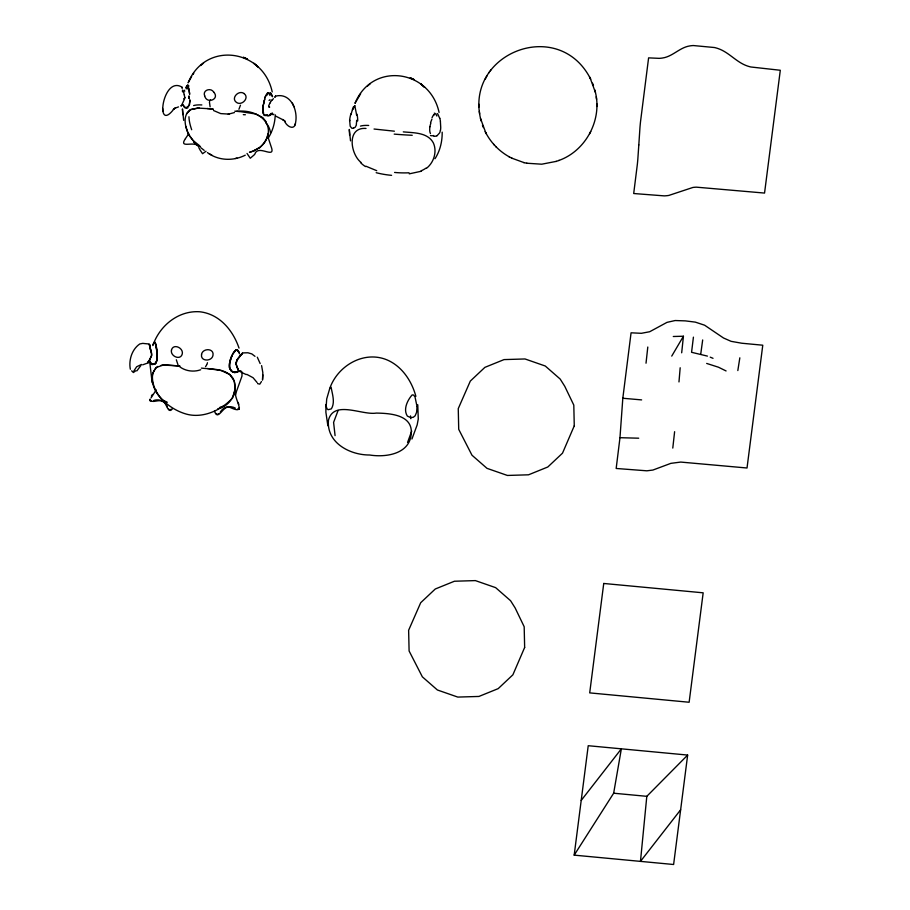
<?xml version="1.0" encoding="UTF-8"?>
<svg xmlns="http://www.w3.org/2000/svg" width="910" height="910" viewBox="0 0 910 910"><rect width="100%" height="100%" fill="white"/><g stroke="black" fill="none" stroke-linecap="round" stroke-linejoin="round"><path stroke-width="1.36" d="M325.916 404.484L325.894 412.31L327.873 425.766M190.133 100.191L189.166 105.48L186.493 107.812M242.003 371.917L241.98 376.092L235.121 395.202M356.982 120.802L356.982 120.222M442.18 132.143C442.317 141.448 440.087 150.867 434.991 158.727M149.934 399.865L150.161 400.98L149.957 399.171M480.764 119.517C464.384 53.701 557.477 16.539 590.033 77.873M595.14 91.273C602.693 119.199 586.086 150.889 558.763 160.501M238.92 109.291L240.468 105.196M175.459 107.824L173.31 109.371L174.197 108.586C154.632 135.044 162.162 74.973 182.023 87.167M184.741 97.939L184.73 98.212A1.809 1.149 -83.7 0 1 184.616 98.587A3.469 1.877 -81.2 0 1 184.355 99.19M275.241 114.796C274.991 123.055 272.602 131.245 268.143 138.206M147.943 362.18L148.102 362.851L151.765 355.127L149.251 344.321L149.991 345.22M262.489 380.152L262.831 372.656L261.602 365.615M262.888 374.829L262.592 379.424M619.972 437.699L622.815 398.25L631.074 332.81L641.357 333.31L649.694 331.729L667.019 322.356L675.152 320.536L685.332 320.877L695.342 322.129L704.624 325.211L723.53 338.008L731.128 341.341L741.786 343.229L762.773 345.209L747.019 468.002L680.726 462.075L670.886 463.349L652.914 470.049L646.873 470.811L616.172 468.468L619.972 437.699L638.706 438.199M678.974 381.938L680.179 367.765M687.653 755.072L673.616 864.5L574.187 855.138L588.224 745.711L687.653 755.072L646.805 796.33L640.469 861.383L680.635 809.786M235.565 391.323C233.472 398.955 247.952 415.779 230.128 407.43C223.28 404.074 218.286 422.195 214.498 411.218M681.681 352.807L683.433 336.234L673.286 336.495M646.02 363.204L647.795 347.028M672.786 448.084L674.617 431.693M275.355 96.858L275.48 96.164M693.42 337.144L691.566 352.295L707.434 356.106M700.757 354.001L702.679 339.953M242.379 353.91L242.538 353.012L237.089 359.803L235.792 363.033L238.295 370.131L239.91 371.507L240.706 371.246M737.828 370.563L739.83 357.823M267.813 134.02C266.903 143.575 258.178 150.025 249.454 152.209M148.046 361.668L148.046 362.863L151.458 356.174L151.651 353.285L149.638 347.017M574.187 855.138L613.659 793.213L621.359 748.839L581.206 800.425M275.582 116.036L283.784 120.211L282.794 119.506L285.33 121.712L284.546 120.905C286.377 126.513 294.988 131.233 295.636 122.361C297.923 110.269 290.916 92.752 276.06 96.028M275.468 96.187L274.718 97.347M209.425 102.011L210.108 106.8M239.239 408.272L238.909 409.341L239.398 407.6M261.466 381.563L259.794 384.134L257.587 383.622M351.283 113.568L352.261 110.212M206.945 364.455L207.457 362.715M189.633 104.263L187.767 107.232M356.492 124.795L355.253 127.184L353.342 128.333M294.84 125.114L295.409 123.521M242.481 353.194L237.59 359.018L235.929 364.125L238.363 370.245L239.762 371.473L240.934 370.927M430.532 122.622L431.92 119.199M407.566 442.419L411.729 431.044M152.835 345.572C159.466 325.825 178.269 310.321 199.745 311.766C219.469 313.961 233.017 330.319 239.023 348.109M329.716 388.593L326.701 398.978L326.201 406.19L326.929 408.692L328.135 409.705L331.354 408.852C335.358 402.368 332.252 394.11 331.138 387.25L329.716 388.593C337.769 365.16 365.217 349.463 388.741 360.667C402.755 367.447 411.9 381.597 415.881 396.328M411.934 439.029L417.155 424.924L418.27 419.044L417.77 404.757M263.82 101.692L264.628 99.679M338.099 410.467L333.595 422.376L335.073 435.628M186.061 87.804L187.221 85.392M263.98 101.272L265.072 98.667M231.822 356.22L229.548 363.363L229.456 367.617L231.22 371.007L234.439 372.52L237.578 372.008L238.932 370.825L236.93 372.315L234.587 372.543L231.777 371.473L229.525 367.959C229.013 361.543 231.527 354.513 235.952 349.884L237.499 349.997L239.557 353.91M182.011 104.4L184.116 99.929M213.702 92.069C210.801 87.246 202.191 90.192 204.693 95.948M204.682 95.891C206.65 104.525 220.231 99.224 213.691 92.069M153.107 344.719L154.268 342.296L155.235 342.604C155.963 348.735 161.207 364.125 151.549 364.421L150.503 363.01M209.698 101.169L210.517 99.691M149.058 361.315L150.139 358.847M153.324 344.162C156.611 336.256 158.784 362.351 155.235 363.784L152.015 364.637L150.798 363.625L150.07 361.122M133.861 370.95L136.648 366.764L141.494 364.455M589.555 133.85L590.738 131.563M485.166 79.227L487.1 75.621M186.561 113.761L190.781 109.484L199.154 107.926M135.738 370.791L133.383 372.531L131.654 370.825M181.67 105.196L181.067 105.935A19.747 1.479 -63.9 0 1 180.817 105.674M269.804 103.296L268.916 105.287A3.276 2.229 -84.6 0 0 268.712 105.822L268.746 106.129A1.809 1.342 -85.7 0 0 268.791 106.516M233.085 353.535L236.327 349.747L239.102 352.272M671.739 356.094L683.433 336.234M153.597 343.525L155.018 342.183C156.941 345.538 160.092 371.644 150.309 362.453M272.409 113.159L269.883 115.399A33.295 13.229 76.2 0 1 267.506 115.411M151.003 397.977L156.213 389.889M266.744 95.345L267.244 94.583M151.367 396.134L152.459 394.417M188.381 134.248L188.802 133.588M272.283 113.352L270.088 115.308M205.535 366.65L206.57 365.058M272.215 91.933C263.104 48.947 205.319 40.609 188.131 82.833L191.623 76.542M360.622 93.775L354.98 103.353C372.179 61.22 429.918 69.388 439.075 112.453M192.988 74.449L193.773 73.255M185.435 138.638L187.926 134.942M240.547 355.548L237.089 359.803M270.748 101.806L270.043 102.887A9.532 3.39 -74.2 0 0 269.815 103.331M488.829 72.868L489.409 72.049M490.285 70.798L490.843 70.013M136.819 370.916L140.857 365.581M273.808 114.171L273.683 114.307A19.747 4.175 74.3 0 1 273.068 114.58L273.08 114.592M271.715 100.555L273.466 98.667M220.3 412.071C223.439 406.713 229.946 405.212 235.326 408.112M206.001 151.242L202.555 153.71L200.007 149.888A37.822 34.307 -3.8 0 0 199.108 148.262C197.686 139.037 178.792 149.468 184.775 139.674A56.443 51.199 -3.8 0 1 185.219 138.968M179.623 365.968L163.254 365.069L155.94 367.606L152.641 373.464C150.161 393.131 168.885 409.125 186.209 414.061C202.839 418.771 221.414 410.217 232.63 397.875L235.076 388.968L234.291 381.153L229.911 374.567L221.175 370.529L207.469 368.516M172.399 408.874C167.542 414.949 166.905 401.856 162.344 401.367C158.749 399.137 152.835 403.244 150.127 400.366M203.544 63.074L200.666 65.543M370.393 83.595L367.515 86.063M239.023 370.711L237.135 372.224C224.44 373.612 229.98 354.889 235.997 349.849L237.385 349.94L239.239 352.579M259.566 147.841C280.416 128.162 260.92 108.37 236.429 111.35M426.415 168.361C433.865 162.628 437.3 151.583 433.331 142.87C427.598 132.246 413.663 132.917 403.289 131.87M171.285 409.238L169.874 410L168.646 409.159M157.794 366.434C145.782 375.955 155.144 395.952 166.132 402.618M182.262 87.371L182.091 88.634M218.616 413.857L217.206 414.459L216.034 413.447M190.054 109.928C182.25 115.638 185.117 127.252 188.814 134.657M190.395 109.723L197.788 108.062L210.346 108.802M174.345 108.438L178.508 106.902M436.948 135.829L439.644 132.883A9.396 3.515 88.7 0 0 440.417 130.164M254.663 150.662L249.988 152.186M421.512 171.194L409.261 173.844M245.256 155.189C233.233 161.275 218.332 160.808 207.412 152.584M234.427 112.567L229.081 113.989M200.689 369.756C193.819 372.236 185.731 371.212 179.827 366.855M147.056 363.261L142.665 364.842M526.697 163.22L541.723 164.198L556.328 161.366M556.021 161.468L559.127 160.376M217.911 408.704C231.038 406.247 239.285 390.015 232.914 378.139C225.942 368.118 212.098 369.392 201.372 368.106M220.061 407.236L223.985 406.076M235.428 158.476L237.021 158.056M142.972 343.332L139.81 343.946C131.927 349.258 128.572 360.144 130.335 369.244M143.45 343.468L148.774 343.969M153.801 400.434C159.512 398.648 165.711 401.117 167.463 407.1M213.531 110.519L220.743 113.602L228.387 114.069M228.194 114.091L229.297 113.966M161.195 365.263L165.722 364.842L179.816 366.048M237.885 408.783L238.738 408.715M243.493 352.887L247.929 352.773L251.854 353.933L254.982 356.345M366.013 128.446C346.46 126.922 350.316 153.904 360.974 162.389M272.977 114.603L271.521 113.659M234.791 111.179L237.374 111.373M237.521 111.429L239.66 111.589M239.921 111.566L255.153 113.898M394.383 131.188L374.044 129.027M641.63 399.899L622.815 398.25M613.659 793.213L646.805 796.33M207.196 108.506L212.804 109.086M211.234 108.95L213.372 109.2M511.727 158.135L524.103 162.651M523.716 162.56L527.026 163.288M706.672 363.431L718.445 367.208L726.078 370.95M150.309 400.4L151.128 400.616M376.729 170.693L365.945 166.223M255.573 113.921L262.888 117.674L266.391 122.133M244.028 93.514C238.784 89.612 230.537 98.132 236.429 102.398C241.707 106.334 249.966 97.688 243.971 93.48M710.232 357.164L713.03 358.312M413.584 79.329L410.194 77.794L414.391 79.705M246.257 374.59L240.877 372.099M246.803 374.363L253.082 377.73L257.132 382.553M163.504 400.4L167.326 402.3M485.872 132.917C491.161 143.006 499.488 151.469 509.463 156.941M508.838 156.611L512.307 158.442M200.518 146.521L199.085 145.702M209.038 153.597L211.996 155.269M199.335 145.52L192.965 140.402L188.723 134.816M204.193 150.355L200.757 147.67M194.126 141.858L188.29 134.02L185.765 126.285M493.755 144.36L494.437 145.088M495.791 146.51L496.439 147.204M178.019 364.91L176.324 359.78M354.832 105.787L356.333 113.454A9.635 0.728 84.2 0 1 356.549 115.013M187.972 85.267L188.984 89.692M257.314 357.198L260.158 363.568M590.192 78.169L595.436 92.445M480.48 118.346L485.724 132.621M589.509 76.872L590.715 79.17M485.189 131.62L486.395 133.918M247.019 153.449L250.261 158.238L254.083 154.984A40.427 36.662 -3.8 0 1 254.868 154.097C257.814 144.315 274.285 158.465 271.772 148.603A47.855 43.407 -3.8 0 0 271.157 146.703L268.439 138.468A11.466 10.397 -3.8 0 1 268.291 136.068M263.047 112.567L262.626 111.566M151.014 351.112L151.31 351.726M292.383 103.092L294.078 106.8M236.998 367.026L238.079 369.699M182.591 90.113L183.456 92.251M592.535 83.185L592.945 84.277M593.058 84.55L593.468 85.654M482.448 125.136L482.857 126.24M482.971 126.513L483.381 127.605M151.071 350.873L149.263 344.321L150.048 345.675M238.158 402.493L238.795 404.37M183.922 93.639L184.275 94.868M439.735 118.323L437.767 114.012A20.873 5.039 88.9 0 0 437.198 113.591M594.787 89.851L595.083 91.011M480.833 119.779L481.117 120.939M183.149 105.025L184.514 107.516A32.965 8.622 -68.6 0 0 186.038 107.209M183.137 104.98L184.969 107.721A33.59 8.941 -71.2 0 0 186.561 107.562M350.521 140.857L349.292 129.447L349.622 135.192M183.672 120.336L182.444 108.927L182.762 114.671M188.836 88.748L189.485 92.934M188.984 89.646L189.587 93.696M440.394 121.576L440.724 127.343A9.054 3.481 88.3 0 1 440.497 130.278M596.243 96.767L596.391 97.973M596.425 98.223L596.573 99.429M479.342 111.361L479.49 112.567M479.524 112.817L479.672 114.023M410.501 415.915L410.842 418.691M149.718 361.839L152.163 382.723M235.371 392.836L235.576 394.599M162.628 108.358L162.935 111.327M184.73 97.359L184.377 95.254A9.532 2.059 85.4 0 0 184.264 94.936M596.858 103.82L596.869 105.037M596.858 105.287L596.869 106.504M479.047 104.286L479.058 105.503M479.047 105.753L479.058 106.971M412.23 135.272A52.518 5.596 4.7 0 1 394.201 134.123M425.971 168.134A23.421 14.537 -1.3 0 1 421.114 170.807M409.079 172.786A82.958 66.84 10.8 0 1 394.576 172.445M391.573 175.334A79.545 67.192 12.1 0 1 376.171 172.695M365.501 166.587A23.228 15.004 15.9 0 1 360.485 162.56M360.462 126.103A29.473 8.042 16.7 0 1 368.698 125.455M430.475 133.508A9.748 4.095 -73.4 0 1 429.941 126.774M429.873 126.74A8.827 2.423 -74.2 0 1 430.885 123.089M433.683 135.522A23.819 10.966 -77.3 0 1 430.441 135.51M436.914 135.704A32.612 13.172 80.1 0 1 433.865 136.284M440.451 121.462A11.671 3.037 87.8 0 0 440.087 119.472A11.807 2.707 86.7 0 0 439.769 118.163M434.309 113.181A21.101 5.153 89.9 0 1 436.846 116.025M434.024 115.024A20.361 4.448 -77.7 0 1 434.332 114.615M432.022 117.72A13.57 2.548 -74.5 0 1 433.945 114.523M356.959 114.137A8.884 2.571 84.7 0 1 357.721 120.894M356.606 120.484A8.952 2.753 84.3 0 1 356.288 124.215M353.41 128.094A33.59 8.941 -71.2 0 1 351.829 128.242L350.168 126.228L349.815 122.122A8.429 1.968 -79.4 0 1 349.963 120.234M349.576 120.609A10.056 2.525 -79.1 0 1 350.737 114.421M350.907 114.706A10.078 1.604 -78.9 0 1 351.249 113.375M352.352 109.632A13.411 1.183 -76.5 0 1 353.478 106.777M353.034 109.462A19.155 1.706 -77 0 1 353.956 107.13M354.115 106.709A22.545 2.446 -82.3 0 1 354.832 105.719M271.51 113.977A13.377 3.117 89.2 0 1 271.226 113.636M271.191 113.34A11.705 1.604 78 0 1 270.202 114.148M269.61 107.3A6.563 2.707 82.3 0 1 269.451 106.709M268.95 107.175A3.469 2.286 -88.5 0 1 268.825 106.504M270.759 101.317A17.381 5.642 -72.3 0 1 271.749 100.111M270.008 99.679A24.331 3.003 -33.7 0 1 269.064 100.464M263.627 112.988A9.748 4.095 -73.4 0 1 263.081 106.254A8.827 2.423 -74.2 0 1 264.036 102.568M262.933 111.134A8.838 3.686 -73.5 0 1 263.104 106.311M266.835 114.99A23.819 10.966 -77.3 0 1 263.593 114.99M270.065 115.183A32.612 13.172 80.1 0 1 267.017 115.763M270.338 93.07A20.873 5.039 88.9 0 1 270.907 93.571L272.59 96.756L271.1 93.707A19.554 4.63 87.5 0 0 270.463 93.093M267.449 92.661A21.101 5.153 89.9 0 1 269.997 95.504M267.176 94.503A20.361 4.448 -77.7 0 1 267.483 94.094M265.163 97.199A13.57 2.548 -74.5 0 1 267.085 94.003M181.681 105.674A13.377 1.172 -78.6 0 1 181.545 105.799M183.991 98.428A6.563 1.82 -72.2 0 1 183.774 98.928M184.81 97.336A3.276 1.843 -84.7 0 1 184.821 97.927M183.456 91.455A17.381 3.219 83.6 0 1 183.957 92.775M184.81 91.171A24.331 5.21 43.3 0 1 184.23 90.147M182.319 90.829A8.565 1.297 76.8 0 1 182.626 91.762M188.688 96.71A8.918 0.603 84.1 0 1 188.87 98.416M188.984 95.823A9.134 0.728 83.9 0 1 189.303 98.644M189.758 99.963A8.952 2.753 84.3 0 1 189.439 103.694M186.118 87.406A13.411 1.183 -76.5 0 1 186.63 86.257M186.186 88.941A19.155 1.706 -77 0 1 187.096 86.609M187.267 86.188A22.545 2.446 -82.3 0 1 187.983 85.187M189.485 92.9A9.635 0.728 84.2 0 1 189.701 94.481M245.37 114.751A52.518 5.596 4.7 0 1 243.3 114.649M259.123 147.602A23.421 14.537 -1.3 0 1 254.265 150.286M198.653 146.055A23.228 15.004 15.9 0 1 193.637 142.04M193.614 105.583A29.473 8.042 16.7 0 1 201.849 104.934M187.779 108.017A24.638 7.519 -87.2 0 1 186.448 107.653M186.277 107.721A41.86 10.715 -65.9 0 1 185.868 107.778M187.142 85.904A21.419 2.252 -79.8 0 1 187.608 85.267M187.551 88.907A20.202 2.207 -84.2 0 1 188.745 85.551M188.518 86.291A19.235 0.91 84.4 0 1 188.609 86.712M264.685 114.706A16.88 8.099 -73.1 0 1 262.774 113.09M267.551 115.058A27.516 12.08 -83.4 0 1 264.628 115.525M267.984 92.729A21.874 5.414 -88.3 0 1 270.293 94.401M267.267 94.344A18.075 3.879 -77.2 0 1 267.813 93.696M264.673 97.984A13.525 2.537 -74.3 0 1 267.051 93.901M263.081 105.765A8.804 2.332 -74.1 0 1 264.127 102.216M265.629 122.52A79.488 36.866 -21.7 0 1 270.486 133.144M191.691 129.743A80.171 28.528 45.5 0 1 188.962 116.742M417.042 406.599L416.598 412.298L415.153 415.79L413.265 417.292L410.569 417.588L407.35 416.086C402.982 409.386 407.441 400.252 412.128 394.917L413.515 395.008L415.017 396.885L417.042 406.599M638.809 144.94L637.83 159.193A21.726 1.604 -84.6 0 1 637.33 164.494L633.701 193.523L664.243 195.877A20.93 8.679 7.3 0 0 668.884 195.411L692.897 187.46A20.862 8.645 7.3 0 1 696.378 187.164L764.548 193.068L780.302 70.263L750.875 66.987A18.075 7.496 7.3 0 1 747.292 65.964C736.383 62.255 729.012 52.279 718.092 48.571A18.075 7.496 7.3 0 0 714.521 47.536L693.352 45.545A18.075 7.496 7.3 0 0 689.871 45.909C679.759 47.411 672.752 56.5 662.639 57.99A18.075 7.496 7.3 0 1 659.159 58.354L648.603 57.865L640.481 121.985A21.726 1.604 -84.6 0 0 639.98 127.286L638.809 144.94M171.467 350.066C170.011 356.117 180.555 360.951 182.273 353.933C183.695 347.893 173.196 343.07 171.467 350.066M603.74 583.469L589.703 692.885L689.132 702.247L703.168 592.819L603.74 583.469M201.542 354.49C200.302 361.805 212.121 361.702 213.008 355.23C214.225 347.927 202.441 348.041 201.542 354.49M411.286 433.342C410.069 454.045 386.011 457.639 369.619 455C349.918 455.125 326.326 442.772 328.464 420.227C333.617 399.706 362.226 415.483 376.262 413.083C389.673 413.311 412.56 414.585 411.286 433.342M574.267 425.834L562.505 453.169L547.82 466.989L528.539 474.804L507.416 475.452L487.009 468.354L471.971 455.205L458.72 429.338L458.253 408.624L470.322 381.074L484.893 367.356L504.038 359.598L525.013 358.961L545.272 366.013L560.185 379.06L564.769 386.318L573.8 405.121L574.267 425.834M524.649 647.465L512.887 674.81L498.202 688.631L478.922 696.446L457.798 697.083L437.391 689.985L422.354 676.835L409.102 650.98L408.624 630.266L420.704 602.716L435.276 588.997L454.42 581.24L475.384 580.603L495.643 587.644L510.567 600.702L515.151 607.96L524.183 626.751L524.649 647.465M246.735 58.809L243.345 57.273L247.543 59.184L246.735 58.809M424.674 87.36L420.807 83.902L424.674 87.36M257.826 66.828L253.958 63.381L257.826 66.828"/></g></svg>
